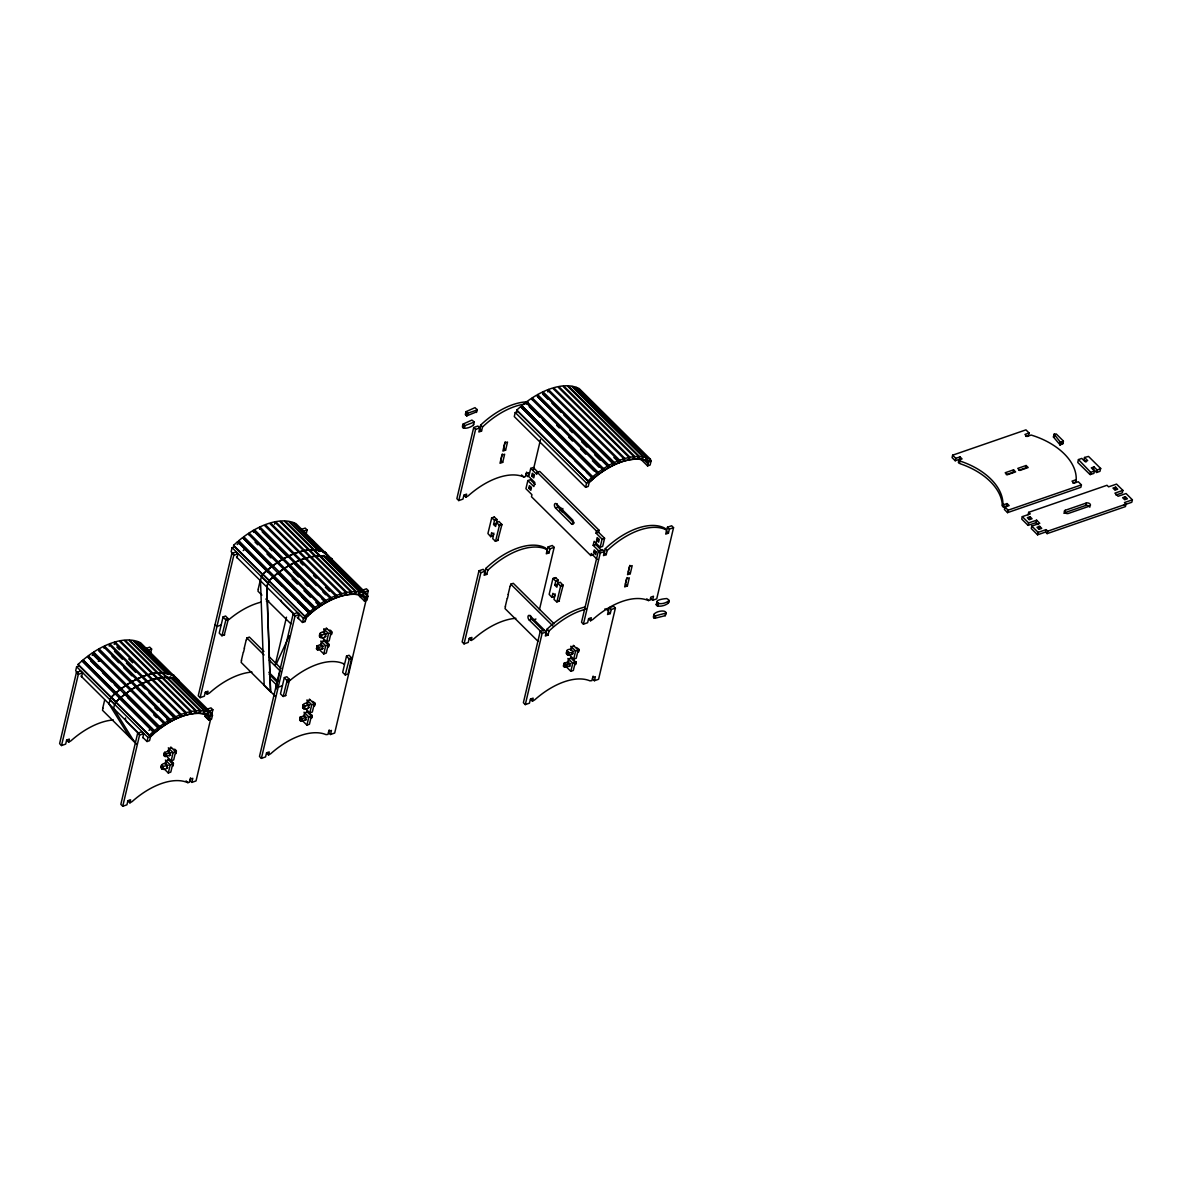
<?xml version="1.0" encoding="UTF-8"?>
<svg xmlns="http://www.w3.org/2000/svg" width="1192" height="1192" viewBox="0 0 1192 1192"><rect width="100%" height="100%" fill="white"/><g stroke="black" fill="none" stroke-linecap="round" stroke-linejoin="round"><path stroke-width="1.5" d="M1029.113 433.009L1024.926 434.454L1026.983 436.495L1031.169 435.05A60.524 37.682 13.3 0 1 1076.197 479.691L1072.01 481.136L1074.067 483.177L1078.268 481.732L1081.427 484.876L1080.861 487.319L1007.553 512.635L1004.379 509.491L1004.96 507.047L1009.147 505.602L1007.091 503.56L1006.51 506.004L1003.366 507.092L1002.323 505.289A60.524 37.682 13.3 0 0 960.529 463.852L958.338 462.436L958.919 460.008L962.063 458.92L959.992 456.879L955.805 458.324L955.239 460.753L952.065 457.609L952.632 455.18L1025.939 429.865L1029.113 433.009L1028.532 435.438L1025.746 436.406M1002.323 506.049L1002.904 502.845A60.524 37.682 13.3 0 0 961.11 461.408L958.919 460.008M134.636 686.368L170.307 721.741L174.613 719.476L174.643 717.271L103.302 646.526L98.996 648.791L98.966 650.996L130.673 682.435M170.307 721.741L170.352 719.536L98.996 648.791M321.81 598.742L325.774 602.675L330.08 600.41L330.11 598.205L258.768 527.46L254.462 529.725L254.432 531.93L282.176 559.45M325.774 602.675L325.818 600.47L254.462 529.725M537.592 394.582L537.562 396.787L608.903 467.532L613.21 465.267L613.239 463.062L541.898 392.317L537.592 394.582L608.948 465.327L608.903 467.532M570.298 665.97L564.933 667.267L563.727 665.598M571.832 649.163C561.357 649.163 570.208 655.674 573.814 651.13M1063.487 441.293L1060.373 442.157L1054.115 434.246L1056.246 433.948L1063.324 440.965L1062.802 443.469M223.083 616.89L219.239 633.161L221.95 635.783L225.854 620.004L223.083 616.89L225.601 616.026L228.357 619.006L224.29 634.8M284.322 677.607L280.478 693.878L283.175 696.5L287.093 680.721L284.322 677.607L286.825 676.743L289.596 679.723L285.529 695.517M345.203 674.91L349.286 659.25L346.514 656.122L349.032 655.257L351.655 657.865L348.094 674.046L345.203 674.91L342.67 672.392L344.592 664.257L342.834 663.423A60.524 33.197 -45.2 0 0 287.63 682.495M493.846 533.077L492.743 538.695L495.544 541.317L499.373 525.553L496.602 522.424L499.105 521.56L501.877 524.674L497.794 540.348M557.826 583.141L556.873 587.209L554.816 585.168L555.77 581.1L552.909 578.507L549.154 594.376L551.926 597.371L552.879 593.303L554.951 595.344L553.982 599.412L556.843 602.005L560.598 586.27L557.826 583.141L560.344 582.277L563.116 585.391L559.033 601.066M104.106 648.329L104.404 645.99L108.681 644.127L180.022 714.872L179.709 717.197L175.447 719.074L160.92 704.651M175.447 719.074L175.76 716.735L104.404 645.99M259.573 529.263L259.871 526.924L264.147 525.061L335.488 595.806L335.19 598.131L330.914 600.008L331.227 597.669L259.871 526.924M563.831 415.084L614.044 464.865L618.305 463.003L618.618 460.663L547.277 389.918L543.001 391.781L542.703 394.12L547.977 399.365M614.044 464.865L614.357 462.526L543.001 391.781M573.516 659.966L575.93 662.26M654.155 614.178C656.643 610.528 669.189 609.082 665.33 615.102M656.524 604.21C656.151 609.38 675.879 603.286 666.79 598.548C647.882 600.038 659.832 607.875 668.995 600.649M1063.324 440.965L1062.683 444.065L1059.956 444.705L1053.505 437.092L1054.667 436.242M110.96 697.305L79.134 665.821L76.631 666.715L75.677 670.783L78.314 673.405M81.563 676.967L82.516 672.899L80.609 671.022L76.422 672.467L59.6 743.644L61.507 745.536L65.694 744.091L66.648 740.023L69.374 739.085L68.659 742.139L66.752 740.247M61.507 745.536L78.329 674.359L82.516 672.899M109.202 646.138L109.768 643.695L113.97 642.25L185.311 712.995L184.73 715.423L180.543 716.869L181.124 714.44L185.311 712.995M102.721 708.257L104.643 700.121M102.974 708.227L102.482 710.253L136.752 744.225M150.371 654.378L151.622 649.044L149.73 647.152L145.543 648.597M142.787 737.684L143.755 733.616L141.848 731.739L137.661 733.184L120.839 804.362L122.746 806.254L126.933 804.809L127.887 800.741L130.613 799.802L129.898 802.857L127.991 800.964L129.362 800.488M122.746 806.254L139.568 735.077L143.755 733.616M143.055 737.595L147.018 741.528L147.987 737.461L150.505 736.596A60.524 33.197 -45.2 0 1 209.971 716.049L212.489 715.185L209.852 712.563M153.038 734.346L150.594 736.611L149.536 740.664L147.018 741.528M167.759 767.648C160.935 773.474 157.687 763.014 166.373 763.238M163.96 755.549L164.69 752.42L163.96 755.549L164.913 756.413L170.694 755.236M161.024 767.946L161.665 764.847L162.976 766.486L168.34 765.204M161.725 768.646L162.291 766.203M164.66 756.25L164.407 752.569L169.294 750.826M161.978 768.825L162.365 766.277M164.913 756.413L165.226 753.806M162.648 766.426L162.186 768.9L162.976 766.486M165.39 753.925L165.107 756.488L165.911 754.089L171.275 752.793M162.514 768.929L163.289 766.471M165.435 756.533L166.224 754.059M165.107 764.102L165.882 760.839L168.608 759.9M167.998 751.899L168.772 748.636L171.484 747.697M166.701 768.155L167.327 765.502L165.256 763.461M169.622 755.743L170.247 753.091L168.191 751.049M163.468 768.214L168.296 772.997L170.218 764.862L172.721 763.983L167.908 759.215M166.359 756.011L171.171 760.794L173.093 752.659L175.611 751.779L170.799 747.012M172.721 763.983L170.799 772.118L168.296 772.997M175.611 751.779L173.689 759.915L171.171 760.794M173.511 763.312C171.827 770.434 175.343 761.39 171.067 761.613M176.431 750.9C174.732 758.067 178.279 749.023 173.987 749.217M262.464 574.306L234.6 546.755L232.112 547.649L231.144 551.717L233.781 554.34M237.029 557.901L237.983 553.833L236.09 551.956L231.889 553.401L198.245 695.77L200.137 697.648L204.339 696.202L205.292 692.135L208.019 691.196L207.289 694.251L205.397 692.358L206.767 691.882M200.137 697.648L233.796 555.293L237.983 553.833M205.635 713.501L204.994 716.213L209.017 720.117L209.971 716.049L207.334 713.367M190.586 777.78L189.945 780.492L191.852 782.384L196.039 780.939L210.76 718.657M191.852 782.384L192.806 778.316L190.094 779.255L189.364 782.31L187.368 782.488A60.524 33.197 -45.2 0 0 132.148 801.56L129.898 802.857M204.95 716.228L208.913 720.162L209.867 716.139L208.138 715.319M211.61 715.096L212.861 709.747L210.969 707.869L206.782 709.315L208.675 711.207L212.861 709.747M212.489 715.185L211.52 719.253L208.913 720.162M241.365 660.383L243.287 652.247M244.241 648.18L246.178 640.044M258.187 589.191L260.109 581.055M241.603 660.338L241.127 662.38L275.382 696.351M243.526 652.203L244.494 648.135M246.416 640L246.893 637.973L249.411 637.094L263.909 651.473M258.44 589.161L257.949 591.187L261.912 595.106M260.392 580.742L261.48 576.526M275.129 665.225L286.482 617.173M305.837 535.312L307.104 529.963L305.197 528.086L301.01 529.531M298.268 618.618L299.222 614.55L297.315 612.673L293.128 614.118L259.483 756.488L261.376 758.365L265.563 756.92L266.531 752.852L269.258 751.914L268.528 754.968L266.635 753.076L268.006 752.599M261.376 758.365L295.035 615.996L299.222 614.55M297.21 617.218L302.5 622.462L303.453 618.395L305.971 617.53A60.524 33.197 -45.2 0 1 365.437 596.983L367.955 596.119L360.029 588.252M302.5 622.462L305.107 621.553L305.971 617.53L308.519 615.281M305.107 621.553L306.061 617.545L268.945 580.817M299.669 720.072L300.399 716.943L299.669 720.072L300.622 720.937L306.404 719.759M309.339 707.348C302.515 713.188 299.267 702.729 307.938 702.937M316.491 648.88L317.221 645.751L316.491 648.88L317.445 649.759L323.226 648.582M326.161 636.17C319.322 642.011 316.074 631.566 324.76 631.76M302.604 707.661L303.245 704.561L304.556 706.2L309.92 704.919M319.426 636.483L320.067 633.369L321.378 635.023L326.742 633.727M300.369 720.773L300.25 717.629M303.29 708.361L303.811 705.858M317.191 649.58L316.938 645.915L321.84 644.172M320.126 637.184L320.633 634.665L320.38 637.347M300.622 720.937L300.876 718.255M303.543 708.525L303.945 705.977M317.445 649.759L317.698 647.077M300.816 721.011L301.01 718.389M304.228 706.126L303.751 708.599L304.556 706.2M317.653 649.834L317.921 647.256M320.588 637.422L321.05 634.949M300.935 721.041L301.621 718.612L306.985 717.316M317.757 649.849L318.443 647.42L323.807 646.138M320.693 637.452L321.378 635.023M301.144 721.056L301.934 718.597M304.079 708.644L304.869 706.185M317.981 649.863L318.756 647.405M320.916 637.467L321.691 634.993M303.751 716.213L304.526 712.965L307.253 712.011M306.642 704.01L307.402 700.762L310.129 699.808M320.574 645.036L321.348 641.773L324.075 640.834M323.464 632.833L324.239 629.57L326.951 628.631M305.331 720.266L305.957 717.614L303.9 715.572M308.266 707.854L308.892 705.217L306.836 703.176M322.168 649.089L322.794 646.437L320.723 644.395M325.103 636.677L325.729 634.025L323.658 631.983M336.591 595.374L336.01 597.803L340.197 596.358L340.778 593.929L269.437 523.184L265.25 524.629L336.591 595.374L340.778 593.929M302.112 720.326L306.925 725.108L308.862 716.973L311.365 716.109L306.553 711.326M305.003 708.122L309.816 712.905L311.738 704.77L314.256 703.906L309.428 699.123M318.935 649.148L323.762 653.931L325.684 645.796L328.202 644.917L323.375 640.149M321.825 636.945L326.638 641.728L328.56 633.593L331.078 632.714L326.265 627.946M311.365 716.109L309.443 724.244L306.925 725.108M314.256 703.906L312.334 712.041L309.816 712.905M328.202 644.917L326.265 653.052L323.762 653.931M331.078 632.714L329.156 640.849L326.638 641.728M311.574 717.867L312.14 715.423L309.622 713.755M328.977 644.246C327.264 651.398 330.825 642.264 326.534 642.548M331.897 631.835C330.214 639.091 333.73 629.659 329.379 630.166M312.14 715.423L311.678 718.001M346.514 656.122L344.831 663.244L343.46 663.721M360.461 597.147L361.101 594.435M329.23 729.906L328.59 732.618L330.497 734.495L334.684 733.05L368.328 590.681L366.436 588.803L362.249 590.249M330.497 734.495L331.45 730.428L328.724 731.381L328.009 734.421L326.012 734.615A60.524 33.197 -45.2 0 0 270.793 753.672L268.528 754.968M323.628 552.596L293.247 522.468L296.048 523.69L367.404 594.435L365.452 596.924L364.484 601.051L359.09 595.851M367.955 596.119L367.002 600.187L364.38 601.096L365.333 597.073L363.605 596.253M473.701 424.263C473.507 426.885 459.337 431.877 463.137 424.054L471.898 420.076L474.386 422.028L464.716 425.678L463.137 424.054M466.072 411.642L467.651 413.266L477.217 409.914L475.027 407.649L466.072 411.642L465.402 414.712L467.07 415.71L476.636 411.851M462.541 427.183L463.122 424.754M466.057 412.343L465.491 414.086M463.762 425.38L463.241 427.883M466.683 412.968L466.117 415.412M463.494 428.047L463.971 425.559M466.415 415.635L466.906 413.147M464.165 425.648L463.688 428.122L464.582 425.693M466.623 415.71L467.204 413.266M466.728 415.725L467.517 413.296M464.865 425.633L464.284 428.077M467.785 413.222L467.219 415.665M473.492 424.888L474.282 421.819M476.428 412.477L477.217 409.422M525.002 404.058A60.524 33.197 -45.2 0 0 482.507 426.989L481.553 431.057L478.826 431.996L479.795 427.928L477.888 426.051L473.701 427.496L456.864 498.673L458.771 500.565L462.958 499.12L463.926 495.053L466.638 494.114L465.923 497.168L464.016 495.276M458.771 500.565L475.593 429.388L479.795 427.928M527.892 401.838A60.524 33.197 -45.2 0 0 480.614 425.112L479.646 429.18L481.553 431.057M502.353 453.958L500.819 460.455L502.711 462.347L499.999 463.286L501.921 455.15L504.633 454.212L502.711 462.347M505.229 441.755L503.695 448.267L505.602 450.144L502.875 451.083L504.797 442.947L507.524 442.008L505.602 450.144M517.745 411.642L515.227 412.507L514.274 416.574L585.615 487.319L588.237 486.425L589.191 482.402L593.02 478.797L591.992 477.336L520.651 406.591L516.702 410.167L589.191 482.402A60.524 33.197 -45.2 0 1 648.567 461.84L651.085 460.976L648.448 458.354M486.813 574.365L484.921 572.473L485.874 568.405A60.524 33.197 -45.2 0 1 545.355 547.873L547.262 549.75A60.524 33.197 -45.2 0 0 487.781 570.298L486.813 574.365L484.101 575.304L485.055 571.236L483.147 569.344L478.96 570.804L462.138 641.981L464.046 643.874L468.233 642.428L469.186 638.361L471.913 637.407L471.198 640.462L469.29 638.584L470.676 638.107M494.129 517L497.049 519.518L495.634 526.492L493.577 524.45L494.531 520.383L491.745 517.76L487.915 533.539L490.687 536.653L493.205 535.789M464.046 643.874L480.868 572.682L485.055 571.236M490.687 536.653L491.655 532.586L493.712 534.627M526.626 472.092L525.404 476.621L523.392 476.8A60.524 33.197 -45.2 0 0 468.188 495.872L465.923 497.168M547.798 391.93L548.365 389.486L552.567 388.041L623.908 458.786L623.327 461.23L619.14 462.675L613.865 457.43M535.178 484.488L530.365 479.72L527.847 480.585L525.925 488.72L531.945 494.695L531.468 496.721L590.77 555.517L593.273 554.653M538.069 472.285L533.241 467.517L530.723 468.382L528.801 476.517L534.836 482.492L533.867 486.56L527.847 480.585M533.331 469.916L540.483 439.654M505.259 606.594L507.181 598.458M508.15 594.391L510.072 586.255M505.497 606.549L505.021 608.591L537.965 641.251M507.434 598.414L508.388 594.346M510.31 586.211L510.787 584.184L513.305 583.32L554.161 623.818M596.328 541.779L595.687 544.491L601.707 550.466L599.189 551.33L593.169 545.355L594.138 541.287L600.157 547.262L602.079 539.127L596.06 533.152L598.563 532.288L599.054 530.246L539.752 471.451L537.234 472.315L536.758 474.356L530.723 468.382M530.663 619.929L531.394 616.875M547.262 549.75L546.294 553.818L549.02 552.879L549.974 548.812L554.161 547.366L552.269 545.489L548.082 546.934L547.113 551.002L549.02 552.879M559.927 511.055L560.747 507.613M562.043 511.904L562.847 508.462M539.44 609.648L554.161 547.366M544.386 630.061L540.2 631.522L523.377 702.699L525.285 704.591L529.471 703.146L530.425 699.078L533.152 698.125L532.422 701.179L530.529 699.302M525.285 704.591L542.107 633.399L546.294 631.954L530.112 615.892A2.667 1.49 70.9 0 0 528.041 616.353A2.667 1.49 70.9 0 0 529.144 619.959L541.034 631.745M555.085 593.795L554.444 596.507L551.926 597.371M552.82 578.671L555.576 577.613L558.288 580.236L557.32 584.303L554.816 585.168M584.527 607.13A60.524 33.197 -45.2 0 0 547.113 629.123L545.325 636.021L548.052 635.083L549.02 631.015A60.524 33.197 -45.2 0 1 586.434 609.023M585.615 487.319L586.583 483.252L591.634 480.138M563.399 666.09L564.054 663.259L568.912 661.56M573.233 653.574C570.968 655.883 563.95 655.63 566.99 650.847M563.563 666.283L564.203 663.184L565.515 664.823L570.879 663.527M566.498 653.872L567.228 650.743M564.203 666.909L564.77 664.48M567.198 654.572L567.705 652.069L567.347 654.691M564.412 667.103L564.829 664.54M590.77 555.517L591.247 553.49L597.267 559.465M596.06 533.152L596.536 531.111L599.054 530.246M564.606 667.192L565.082 664.704M567.541 654.78L568.018 652.307M564.725 667.222L565.515 664.823M567.645 654.825L568.45 652.411M565.053 667.267L565.723 664.823M567.973 654.855L568.659 652.411M565.246 667.252L565.827 664.808M568.182 654.84L568.763 652.397M566.498 667.311L568.42 659.176L571.147 658.237M570.536 650.221L571.311 646.973L574.023 646.034M593.616 552.581L594.242 549.929L596.298 551.971L595.672 554.623L593.616 552.581L596.134 551.717M596.551 540.17L597.177 537.518L599.233 539.574L598.607 542.211L596.551 540.17L599.054 539.305M569.24 666.492L569.865 663.84L567.794 661.798M572.16 654.065L572.786 651.428L570.73 649.387M619.14 462.675L619.721 460.231L623.908 458.786M606.207 554.667L604.299 552.775L605.268 548.707A60.524 33.197 -45.2 0 1 664.749 528.16L666.641 530.053A60.524 33.197 -45.2 0 0 607.175 550.6L606.207 554.667L603.48 555.606L604.448 551.538L602.541 549.646L598.354 551.091L581.532 622.284L583.424 624.161L587.626 622.716L588.58 618.648L591.307 617.709L590.576 620.764L588.684 618.872M566.006 666.552L570.834 671.32L572.756 663.184L575.259 662.32L570.447 657.537M568.897 654.348L573.71 659.116L575.632 650.981L578.15 650.117L573.322 645.334M583.424 624.161L600.261 552.984L604.448 551.538M575.259 662.32L573.337 670.455L570.834 671.32M578.15 650.117L576.228 658.252L573.71 659.116M598.563 532.288L604.597 538.263L602.675 546.398L600.157 547.262M576.034 661.649L575.572 664.212M576.526 647.539L578.969 649.238L578.403 651.681M575.557 664.585L576.213 661.962M578.492 652.173L578.94 649.819M593.124 676.117L591.903 680.647L589.906 680.826A60.524 33.197 -45.2 0 0 534.687 699.883L532.422 701.179M609.306 607.652L607.533 614.536L610.259 613.597L611.213 609.529L615.4 608.084L613.508 606.207L609.306 607.652L611.213 609.529M592.484 678.829L594.391 680.721L595.344 676.654L592.633 677.592M639.582 458.086L647.614 465.908L648.567 461.84L645.93 459.158M615.4 608.084L598.578 679.276L594.391 680.721M651.085 460.976L650.117 465.044L647.509 465.953M627.007 577.554L625.472 584.065L627.379 585.942L624.653 586.896L626.575 578.761L629.302 577.807L627.379 585.942M629.898 565.351L628.348 571.862L630.255 573.739L627.528 574.693L629.465 566.558L632.177 565.604L630.255 573.739M667.46 527.222L665.687 534.12L668.414 533.182L669.368 529.114L673.554 527.669L671.662 525.776L667.46 527.222L669.368 529.114M650.638 598.414L652.545 600.291L653.499 596.223L650.787 597.177L650.057 600.217L648.061 600.41A60.524 33.197 -45.2 0 0 592.841 619.467L590.576 620.764M673.554 527.669L656.732 598.846L652.545 600.291M656.256 604.791L657.09 601.766L656.36 604.895M653.588 616.622L653.931 614.282L653.425 617.307L654.795 618.29L665.419 615.608M654.125 618.007L654.006 614.863M657.135 605.655L657.626 603.152M654.378 618.171L654.706 615.564M657.313 605.774L657.701 603.226M654.587 618.246L654.78 615.623M657.522 605.849L657.984 603.375M654.691 618.275L655.377 615.847L666.06 613.06M657.731 605.879L658.312 603.435M654.915 618.29L655.689 615.832M657.85 605.879L658.625 603.42M665.225 615.728L665.911 612.658M668.146 603.316L668.906 600.321M959.992 456.879L959.426 459.307L955.239 460.753M959.381 463.479L959.962 461.036M1003.366 507.092L1003.947 504.648L1007.091 503.56M1013.572 469.842L1005.184 472.747L1007.255 474.788L1015.629 471.898L1013.572 469.842L1012.991 472.285L1006.286 474.61M1007.553 512.635L1008.134 510.191L1081.427 484.876M1026.133 465.506L1017.759 468.396L1019.816 470.453L1028.189 467.547L1026.133 465.506L1025.552 467.949L1018.847 470.259M1115.95 495.023L1122.313 492.832L1122.894 490.389L1116.546 484.101L1108.59 486.843L1106.995 485.278L1028.681 512.322L1030.261 513.901L1022.304 516.643L1021.723 519.086L1028.07 525.374L1036.027 522.632L1036.608 520.189L1039.767 523.333L1031.81 526.074L1031.244 528.518L1037.576 534.806L1045.533 532.064L1046.114 529.62L1047.708 531.185L1047.127 533.629L1045.533 532.064M1028.1 514.765L1028.681 512.322M1028.07 525.374L1028.651 522.93L1036.608 520.189M1029.441 519.176L1030.007 516.732L1032.078 518.773L1029.352 519.727L1027.295 517.671L1030.007 516.732M1053.445 436.942L1054.071 434.305M1053.549 437.166L1054.399 434.082L1053.832 436.525M1037.576 534.806L1038.158 532.362L1046.114 529.62M1039.111 528.771L1039.692 526.328L1041.748 528.369L1039.022 529.308L1036.966 527.266L1039.692 526.328M1059.792 444.601L1060.373 442.157M1059.956 444.705L1060.448 442.217M1060.15 444.765L1060.716 442.321M1060.344 444.81L1061.118 442.351M1060.537 444.795L1061.282 442.307M1063.89 513.29A2.667 1.669 13.3 0 1 1064.724 512.709L1065.29 510.28L1086.24 503.039A2.667 1.669 13.3 0 1 1089.92 503.888A2.667 1.669 13.3 0 1 1089.413 506.183L1068.464 513.424A2.667 1.669 13.3 0 1 1064.784 512.575A2.667 1.669 13.3 0 1 1065.29 510.28M1094.033 466.906L1091.306 467.845L1094.479 470.989L1093.898 473.433L1090.024 474.55L1077.762 462.466L1078.447 459.576L1081.8 458.413L1084.958 461.557L1087.685 460.619L1084.511 457.475L1088.505 456.417L1100.723 468.516L1097.206 470.05L1096.625 472.494L1093.451 469.35L1094.033 466.906L1097.206 470.05M1076.197 479.691L1075.616 482.134L1072.83 483.103M1084.511 457.475L1083.945 459.918L1086.046 462.004M1089.816 474.416L1090.397 471.972L1078.447 459.576M1090.546 474.595L1091.127 472.151L1094.479 470.989M1064.724 512.709L1085.659 505.483L1086.24 503.039M1096.625 472.494L1099.978 471.332L1100.648 468.441M1115.101 489.599L1115.667 487.155L1117.724 489.197L1114.997 490.135L1112.956 488.094L1115.667 487.155M1124.771 499.18L1125.352 496.736L1127.409 498.792L1124.682 499.731L1122.626 497.675L1125.352 496.736M1122.894 490.389L1114.922 493.13L1118.096 496.274L1126.053 493.533L1132.4 499.82L1124.443 502.562L1126.023 504.142L1125.457 506.585L1047.127 533.629M1132.4 499.82L1131.819 502.264L1123.862 505.006M531.692 475.861L532.317 473.224L534.388 475.265L533.763 477.903L531.692 475.861L534.21 474.997M528.771 488.273L529.397 485.636L531.468 487.692L530.827 490.314L528.771 488.273L531.274 487.409M114.194 644.44L115.028 641.922L119.096 640.923L190.437 711.654L189.602 714.172L185.535 715.185L186.384 712.667L190.437 711.654M341.851 593.601L341.001 596.119L345.069 595.106L345.904 592.588L274.562 521.858L270.495 522.856L341.851 593.601L345.904 592.588M624.981 458.473L624.131 460.991L628.199 459.978L629.033 457.46L557.692 386.715L553.624 387.728L624.981 458.473L629.033 457.46M224.662 634.815L221.861 635.738M285.901 695.532L283.1 696.456M498.182 540.348L495.291 541.213M559.42 601.066L556.932 601.841M191.465 711.46L190.377 714.023L194.266 713.457L195.369 710.894L124.013 640.149L120.124 640.715L191.465 711.46L195.369 710.894M274.503 524.212L275.59 521.649L279.479 521.083L350.835 591.828L349.748 594.391L345.844 594.957L346.932 592.394L350.835 591.828M630.061 457.251L628.974 459.814L632.863 459.263L633.965 456.685L562.609 385.94L558.72 386.506L630.061 457.251L633.965 456.685M276.171 664.346L289.298 635.723M196.337 710.804L195.011 713.397L198.691 713.278L200.018 710.7L128.676 639.955L124.996 640.059L196.337 710.804L200.018 710.7M351.804 591.739L350.478 594.331L354.158 594.212L355.484 591.634L284.143 520.889L280.463 520.993L351.804 591.739L355.484 591.634M634.934 456.596L633.608 459.188L637.288 459.084L638.614 456.491L567.273 385.746L563.592 385.85L634.934 456.596L638.614 456.491M204.368 711.073L200.941 710.73L199.392 713.308L202.819 713.65L204.368 711.073L170.009 677.011M359.835 592.007L356.408 591.664L354.858 594.242L358.285 594.585L359.835 592.007L324.164 556.634M639.538 456.521L637.988 459.099L641.415 459.442L642.965 456.864L571.609 386.119L568.182 385.776L639.538 456.521L642.965 456.864M173.943 675.432A64.07 35.134 -45.2 0 0 111.303 697.067L109.813 699.466L114.67 704.174L113.568 708.376L134.279 741.692L129.57 736.865M179.172 681.899L178.696 680.155L173.853 675.536A63.906 35.06 -45.2 0 0 111.377 697.111L108.815 703.667L129.511 736.969M114.566 704.189L116.131 701.82A63.906 35.06 -45.2 0 1 178.606 680.245A64.07 35.134 -45.2 0 0 116.071 701.775M332.33 560.538L331.763 558.899A63.906 35.06 -45.2 0 0 269.303 580.474L266.74 587.045L270.51 691.747L264.177 685.46L260.497 580.698M208.347 712.011L205.218 711.222L203.46 713.755L206.589 714.559L208.347 712.011L174.002 677.95M363.828 592.945L360.684 592.156L358.926 594.689L362.055 595.493L363.828 592.945L326.832 556.262M643.814 457.013L642.056 459.561L645.185 460.35L646.943 457.803L575.602 387.057L572.458 386.268L643.814 457.013L646.943 457.803M211.938 713.501L209.121 712.265L207.17 714.753L209.986 715.99L211.938 713.501L140.581 642.771L137.765 641.534L172.125 675.596M367.404 594.435L364.588 593.199L362.636 595.687L365.452 596.924M647.718 458.071L645.766 460.544L648.582 461.781L650.534 459.307L579.178 388.562L576.362 387.325L647.718 458.071L650.534 459.307M78.106 664.376L82.054 660.8L154.424 732.991L150.475 736.567L78.106 664.376L79.134 665.821M233.572 545.31L237.521 541.734L309.89 613.925L305.942 617.501L233.572 545.31L234.6 546.755M149.462 735.106L153.395 731.545M304.928 616.04L308.877 612.479M589.072 482.358L588.058 480.912L591.992 477.336M115.579 693.014L83.097 659.906L87.21 656.613L159.326 729.027L155.213 732.32L119.543 696.947M267.082 570.014L238.564 540.84L242.676 537.547L314.792 609.961L310.68 613.254L273.683 576.57M521.694 405.697L525.806 402.404L597.147 473.149L597.922 474.818L593.81 478.111L521.694 405.697L593.81 478.111M155.213 732.32L154.453 730.651L158.551 727.343M310.68 613.254L309.92 611.585L314.017 608.278M593.05 476.442L597.147 473.149M273.326 567.422L244.256 538.59L243.749 536.728L247.966 533.733L320.648 605.804L324.939 603.152L324.701 601.111L253.345 530.365L249.068 533.003L249.307 535.059M120.496 689.095L88.789 657.656L88.282 655.794L92.499 652.799L165.181 724.87L169.473 722.218L169.234 720.177L97.878 649.431L93.602 652.069L93.84 654.125M598.727 474.192L598.235 472.33L602.452 469.335L602.943 471.212L598.727 474.192L527.385 403.462L526.879 401.585L531.096 398.605L603.778 470.661L608.069 468.024L607.831 465.968L536.475 395.223L532.198 397.86L532.437 399.916M315.612 609.336L315.105 607.473L319.322 604.478L319.814 606.356L315.612 609.336L278.615 572.652M160.13 728.401L159.639 726.539L163.855 723.544L164.347 725.421L160.13 728.401L124.46 693.029M320.648 605.804L320.425 603.748L324.701 601.111M165.181 724.87L164.958 722.814L169.234 720.177M603.778 470.661L603.554 468.605L607.831 465.968M325.818 600.47L330.11 598.205M608.948 465.327L613.239 463.062M170.352 719.536L174.643 717.271M279.554 672.944L275.873 689.319M614.357 462.526L618.618 460.663M331.227 597.669L335.488 595.806M175.76 716.735L180.022 714.872M314.971 703.638L314.39 706.081L315.075 703.027L312.542 701.358M302.902 531.423L307.104 529.963M526.119 473.567L528.846 472.628L527.877 476.696L525.985 474.803M491.581 517.954L494.516 517M494.531 520.383L497.049 519.518M493.577 524.45L496.081 523.586M225.616 619.408L228.134 618.529M499.135 524.942L501.638 524.078M225.839 620.123L228.357 619.259M499.359 525.657L501.862 524.793M555.591 508.09L558.109 507.226L573.963 522.945L571.445 523.809L555.591 508.09A2.667 1.49 70.9 0 1 554.489 504.484A2.667 1.49 70.9 0 1 556.56 504.022L572.413 519.742A2.667 1.49 70.9 0 1 573.516 523.348A2.667 1.49 70.9 0 1 571.445 523.809M147.435 650.489L151.622 649.044M221.161 625.025L216.974 626.471L215.067 624.578M364.141 592.141L368.328 590.681M602.079 539.127L604.597 538.263M593.169 545.355L595.687 544.491M68.659 742.139L70.924 740.843A60.524 33.197 -45.2 0 1 113.344 719.968M207.289 694.251L209.554 692.954A60.524 33.197 -45.2 0 1 251.974 672.079M553.237 578.582L555.74 577.718M555.77 581.1L558.288 580.236M286.855 680.125L289.373 679.246M349.062 658.64L351.565 657.775M560.374 585.659L562.877 584.795M287.078 680.841L289.596 679.976M349.271 659.355L351.789 658.491M560.583 586.375L563.101 585.51M282.4 685.743L278.213 687.188L276.306 685.296M529.144 619.959L531.662 619.095L543.552 630.881M471.198 640.462L473.462 639.165A60.524 33.197 -45.2 0 1 515.883 618.305M535.938 619.035L533.152 620.004L531.245 618.112M305.003 715.349L300.056 717.361M1047.708 531.185L1126.023 504.142M646.735 461.11L648.463 461.93L645.811 459.307M521.5 474.923L524.018 477.098M1036.027 522.632L1038.143 524.718M1022.304 516.643L1028.651 522.93M1031.81 526.074L1038.158 532.362M1002.904 503.605L1003.947 504.648M952.632 455.18L955.805 458.324M1004.96 507.047L1008.134 510.191M579.744 390.231L590.308 400.721M611.451 421.67L614.089 424.292M624.668 434.782L628.631 438.701M636.558 446.568L641.832 451.813M644.127 459.948L648.09 463.882M548.365 389.486L619.721 460.231M551.941 403.283L561.194 412.462M569.746 430.029L572.383 432.651M581.636 441.815L586.926 447.06M594.853 454.912L600.142 460.157M532.198 397.86L603.554 468.605M666.507 531.289L668.414 533.182M556.709 425.365L559.346 427.988M568.599 437.151L572.562 441.085M580.489 448.937L585.779 454.182M592.379 460.738L598.98 467.279M526.879 401.585L598.235 472.33M529.203 406.695L539.782 417.17M542.42 419.793L593.944 470.885M570.566 456.521L520.651 406.591M574.529 460.455L583.767 469.618M586.419 472.241L593.02 478.797M516.702 410.167L588.058 480.912M515.227 412.507L586.583 483.252M537.234 472.315L596.536 531.111M480.614 425.112L482.507 426.989M605.268 548.707L607.175 550.6M646.779 598.816L648.686 600.693M473.701 427.496L475.593 429.388M598.354 551.091L600.261 552.984M548.082 546.934L549.974 548.812M606.594 608.591L608.486 610.468A60.524 33.197 -45.2 0 0 604.851 608.948M608.352 611.72L610.259 613.597M510.787 584.184L552.969 625.994M570.819 646.213L575.632 650.981M485.874 568.405L487.781 570.298M547.113 629.123L549.02 631.015M546.145 633.19L548.052 635.083M567.928 658.416L572.756 663.184M478.96 570.804L480.868 572.682M540.2 631.522L542.107 633.399M270.614 691.613L266.844 586.986L267.827 582.813L261.391 576.541L262.955 574.186A63.906 35.06 -45.2 0 1 325.431 552.611L332.449 560.478M311.142 539.782L313.779 542.405M323.032 551.568L326.995 555.502M334.922 563.369L340.212 568.599M346.812 575.155L353.428 581.711M327.591 556.53L364.588 593.199M321.542 551.017L292.472 522.2L289.328 521.411L319.724 551.538M323.688 555.472L360.684 592.156M318.875 551.389L288.494 521.262L285.052 520.919L356.408 591.664M360.997 595.091L364.961 599.025M275.59 521.649L346.932 592.394M300.339 562.445L302.977 565.053M313.556 575.542L316.193 578.165M325.446 587.328L329.409 591.262M262.21 531.885L285.991 555.457M293.917 563.324L316.387 585.585M322.987 592.141L325.639 594.763M288.777 565.991L317.847 594.808M269.437 548.141L272.089 550.749M293.217 571.713L298.507 576.958M305.122 583.514L307.76 586.121M249.068 533.003L320.425 603.748M255.073 542.151L257.725 544.774M266.963 553.952L270.927 557.886M292.07 578.835L297.359 584.08M303.96 590.636L310.576 597.177M315.85 602.422L319.814 606.356M243.749 536.728L315.105 607.473M271.18 566.721L242.676 537.547M277.796 573.278L294.96 590.308M301.576 596.849L305.539 600.783M238.564 540.84L309.92 611.585M267.604 572.011L237.521 541.734M274.22 578.552L282.146 586.419M286.11 590.353L295.363 599.516M298 602.139L309.89 613.925M323.747 628.81L328.56 633.593M269.303 580.474L262.896 574.142A64.07 35.134 -45.2 0 1 325.52 552.507M232.112 547.649L303.453 618.395M236.433 556.962L294.558 614.595M293.977 614.342L282.087 602.556A2.667 1.49 70.9 0 1 280.954 600.172M320.857 641.013L325.684 645.796M231.889 553.401L233.796 555.293M293.128 614.118L295.035 615.996M265.861 599.025L290.893 623.848M269.168 656.703L281.029 668.459M246.893 637.973L264.028 654.959M269.303 660.174L281.163 671.945M306.925 699.987L311.738 704.77M268.856 672.288L278.108 681.466M269.094 674.18L277.021 682.048M270.539 678.978L277.14 685.534M304.035 712.19L308.862 716.973M141.148 644.44L172.855 675.879M178.13 681.124L180.782 683.746M196.635 699.466L199.273 702.088M174.762 678.203L209.121 712.265M171.365 675.328L137.006 641.266L133.862 640.476L168.221 674.538M170.858 677.16L205.218 711.222M167.372 674.389L133.012 640.327L129.585 639.985L200.941 710.73M204.205 712.846L209.494 718.091M115.028 641.922L186.384 712.667M116.831 647.062L119.468 649.685M128.721 658.863L132.684 662.782M109.768 643.695L181.124 714.44M114.477 651.368L122.404 659.236M126.382 663.169L135.62 672.333M112.033 656.181L118.634 662.737M123.923 667.982L131.85 675.834M141.103 685.013L145.066 688.931M149.03 692.865L158.268 702.043M154.93 707.81L157.582 710.432M166.82 719.61L169.473 722.218M93.602 652.069L164.958 722.814M99.606 661.232L93.006 654.676L92.499 652.799M153.783 714.932L156.42 717.554M88.282 655.794L159.639 726.539M90.607 660.904L98.534 668.757M102.497 672.69L111.75 681.854M114.402 684.476L119.677 689.721M127.604 697.573L159.326 729.027M83.097 659.906L154.453 730.651M114.79 693.699L82.054 660.8M120.064 698.929L154.424 732.991M168.281 747.876L173.093 752.659M111.318 697.067L116.131 701.82M114.804 701.194L150.594 736.611M76.631 666.715L147.987 737.461M80.967 676.028L139.091 733.661M138.495 733.408L126.605 721.622A2.667 1.49 70.9 0 1 125.503 718.016M165.39 760.079L170.218 764.862M186.086 780.894L187.993 782.786M76.422 672.467L78.329 674.359M137.661 733.184L139.568 735.077M525.806 402.404L526.566 404.073M325.52 552.507L326.101 554.191M325.431 552.611L325.982 554.25M173.943 675.432L174.524 677.116M173.853 675.536L174.404 677.175M253.345 530.365L253.583 532.407M92.216 655.347A60.36 33.108 -45.2 0 1 94.943 653.544M98.28 661.381A60.524 33.197 -45.2 0 1 101.007 659.593M148.985 730.368A60.524 33.197 -45.2 0 1 151.548 728.148M269.228 580.429A64.07 35.134 -45.2 0 1 331.868 558.795M531.662 619.095A2.667 1.49 70.9 0 1 530.559 615.489M545.966 631.611A2.667 1.49 70.9 0 1 546.353 632.088M1085.659 505.483A2.667 1.669 13.3 0 1 1089.846 507.211M558.109 507.226A2.667 1.49 70.9 0 1 557.007 503.62M237.163 544.55A60.36 33.108 -45.2 0 1 239.726 542.33M228.953 619.557A60.524 33.197 -45.2 0 1 261.301 602.094M266.367 601.14A60.524 33.197 -45.2 0 1 268.811 600.902M243.213 550.585A60.524 33.197 -45.2 0 1 245.775 548.365"/></g></svg>
